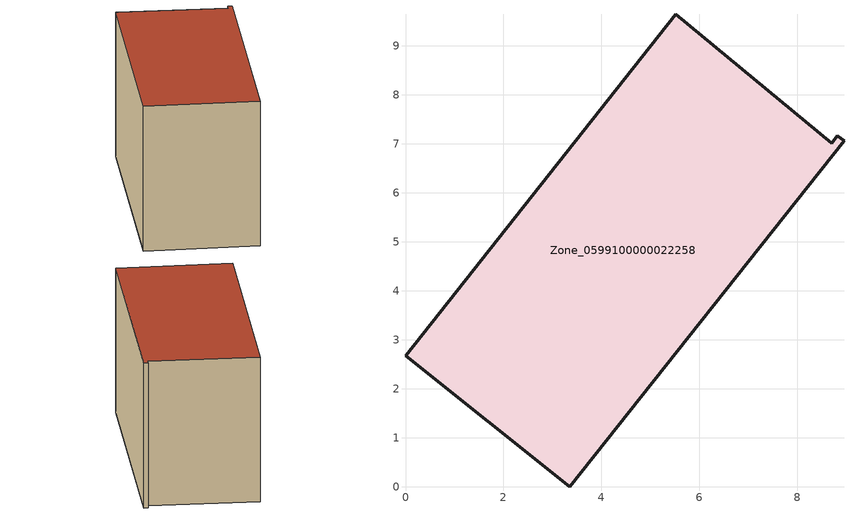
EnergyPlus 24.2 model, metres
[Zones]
Zone_0599100000022258
 floor ground (C_G): 5.52,9.64 8.7,7.01 8.82,7.16 8.95,7.06 3.35,0 0,2.68 z0.49
 wall outside (C_F): 3.35,0 8.95,7.06 8.82,7.16 8.7,7.01 5.52,9.64 0,2.68 3.35,0 z0.49:6.23
 roof outside (C_R): 8.7,7.01 5.52,9.64 0,2.68 3.35,0 8.95,7.06 8.82,7.16 z6.23
[BUILDING]
Pand.0599100000022258: North Axis=0; Terrain=City; Loads Convergence Tolerance Value=0.04; Temperature Convergence Tolerance Value=0.4; Solar Distribution=FullExterior; Maximum Number of Warmup Days=25; Minimum Number of Warmup Days=1
[Site:Location]
Rotterdam.The.Hague.AP_ZH_NLD Design_Conditions: Latitude=51.96; Longitude=4.45; Time Zone=1; Elevation=-4.5
[SITE:GROUNDTEMPERATURE:BUILDINGSURFACE]
18, 18, 18, 18, 18, 18, 18, 18, 18, 18, 18, 18
[MATERIAL] Thermal Absorptance=0.9; Solar Absorptance=0.7; Visible Absorptance=0.7
Name | Roughness | Thickness | Conductivity | Density | Specific Heat
G.TI.1946-1964 | MediumSmooth | 0.15 | 1 | 540 | 1210
F.TI.1946-1964 | Rough | 0.3 | 0.857143 | 1920 | 840
R.TI.1946-1964 | MediumRough | 0.2 | 0.277778 | 1500 | 1000
[CONSTRUCTION]
C_G: G.TI.1946-1964
C_F: F.TI.1946-1964
C_R: R.TI.1946-1964
[ZONE]
Zone_0599100000022258: Type=1; Multiplier=1; Ceiling Height=Autocalculate; Volume=Autocalculate; Floor Area=autocalculate; Part of Total Floor Area=Yes
[ZONEINFILTRATION:DESIGNFLOWRATE]
Infil_Zone_0599100000022258: Zone or ZoneList or Space or SpaceList=Zone_0599100000022258; Schedule=AlwaysOn; Design Flow Rate Calculation Method=Flow/Area; Flow Rate per Floor Area=0.003; Constant Term Coefficient=1; Temperature Term Coefficient=0; Velocity Term Coefficient=0; Velocity Squared Term Coefficient=0
[HVACTEMPLATE:ZONE:IDEALLOADSAIRSYSTEM]
Zone_0599100000022258: Maximum Heating Supply Air Temperature=50; Minimum Cooling Supply Air Temperature=13; Maximum Heating Supply Air Humidity Ratio=0.0156; Minimum Cooling Supply Air Humidity Ratio=0.0077; Heating Limit=NoLimit; Cooling Limit=NoLimit; Dehumidification Control Type=ConstantSensibleHeatRatio; Cooling Sensible Heat Ratio=0.7; Dehumidification Setpoint=60; Humidification Control Type=None; Humidification Setpoint=30; Outdoor Air Method=None; Outdoor Air Flow Rate per Person=0.00944; Outdoor Air Flow Rate per Zone Floor Area=0; Outdoor Air Flow Rate per Zone=0; Demand Controlled Ventilation Type=None; Outdoor Air Economizer Type=NoEconomizer; Heat Recovery Type=None; Sensible Heat Recovery Effectiveness=0.7; Latent Heat Recovery Effectiveness=0.65
[ZONECONTROL:THERMOSTAT]
ThermostatControl_Zone_0599100000022258: Zone or ZoneList=Zone_0599100000022258; Control Type Schedule=DualSetpointControlType; Control 1=Thermostat_Zone_0599100000022258; Temperature Difference Between Cutout And Setpoint=0
[THERMOSTATSETPOINT:DUALSETPOINT]
Thermostat_Zone_0599100000022258: Heating Setpoint Temperature Schedule=HeatingSetpoint_Zone_0599100000022258; Cooling Setpoint Temperature Schedule=CoolingSetpoint_Zone_0599100000022258
[SCHEDULE:COMPACT]
HeatingSetpoint_Zone_0599100000022258: Through: 12/31, For: AllDays, Until: 24:00, 21
CoolingSetpoint_Zone_0599100000022258: Through: 12/31, For: AllDays, Until: 24:00, 24
DualSetpointControlType: Through: 12/31, For: AllDays, Until: 24:00, 4
AlwaysOn: Through: 12/31, For: AllDays, Until: 24:00, 1
